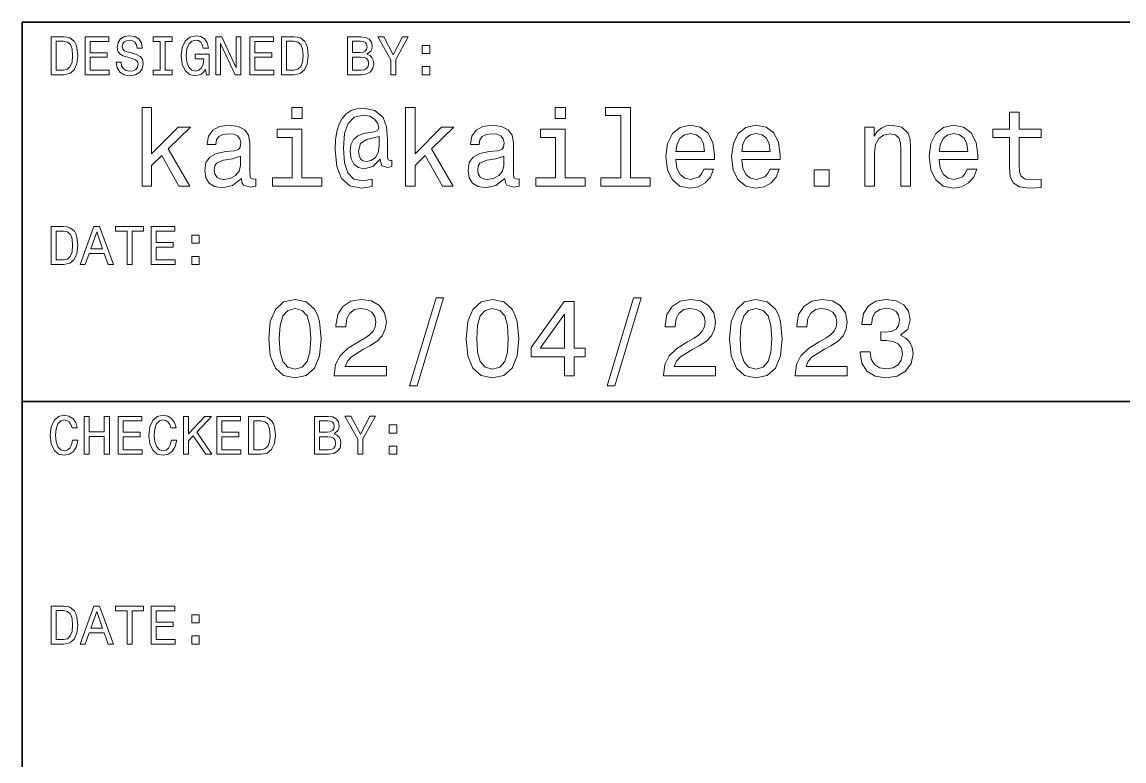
# Model space of a CAD drawing. Extents: x 0 to 350, y 0 to 600.
# Drawn here: x 140 to 183.55, y 50.8 to 80 of the extents above; entities that cross this region are included whole.
import ezdxf

# ---------------------------------------------------------------- set-up
doc = ezdxf.new("R2010")
doc.units = 0

msp = doc.modelspace()

# ---------------------------------------------------------------- linework, layer by layer
at = {"color": 7, "lineweight": 35}
for p, q in [((140, 20), (140, 80)), ((140, 80), (330, 80)), ((140, 65), (185, 65))]:
    msp.add_line(p, q, dxfattribs=at)
at = {"color": 7, "lineweight": 13}
for points in [[(141.648422, 79.418587), (141.149139, 79.418587), (141.149139, 77.918587), (141.648422, 77.918587), (141.884003, 77.966141), (142.059082, 78.110947), (142.167145, 78.346542), (142.206055, 78.668587), (142.171463, 78.997116), (142.128235, 79.126801), (142.067719, 79.230545), (141.892654, 79.371033), (141.778091, 79.405617)], [(142.497833, 77.918587), (143.448853, 77.918587), (143.448853, 78.100143), (142.696686, 78.100143), (142.696686, 78.60807), (143.366714, 78.60807), (143.366714, 78.78746), (142.696686, 78.78746), (142.696686, 79.23703), (143.431549, 79.23703), (143.431549, 79.418587), (142.497833, 79.418587)], [(143.911377, 78.413544), (143.714691, 78.413544), (143.757919, 78.184441), (143.865997, 78.015846), (144.032425, 77.914261), (144.257202, 77.877518), (144.479828, 77.912102), (144.646255, 78.007202), (144.752167, 78.156342), (144.791061, 78.353027), (144.758652, 78.530258), (144.667862, 78.644814), (144.520889, 78.720459), (144.324203, 78.776657), (144.155624, 78.817719), (144.045395, 78.865273), (143.982712, 78.934441), (143.963257, 79.042503), (143.982712, 79.139771), (144.03891, 79.213257), (144.125366, 79.26297), (144.244232, 79.280258), (144.36528, 79.258644), (144.460373, 79.200287), (144.523056, 79.103027), (144.553314, 78.971184), (144.75, 78.971184), (144.75, 78.975502), (144.715424, 79.178673), (144.613831, 79.329971), (144.453888, 79.425072), (144.237747, 79.457489), (144.043228, 79.425072), (143.891937, 79.33429), (143.794662, 79.193802), (143.760086, 79.012245), (143.788177, 78.850143), (143.870316, 78.739914), (144, 78.666428), (144.177231, 78.610229), (144.35231, 78.560516), (144.484146, 78.51297), (144.564117, 78.443802), (144.592224, 78.331413), (144.566284, 78.216858), (144.499283, 78.130402), (144.39769, 78.07637), (144.265854, 78.059074), (144.118881, 78.082855), (144.006485, 78.152016), (143.935165, 78.264404)], [(145.454605, 78.100143), (145.177948, 78.100143), (145.177948, 77.918587), (145.930115, 77.918587), (145.930115, 78.100143), (145.653458, 78.100143), (145.653458, 79.23703), (145.930115, 79.23703), (145.930115, 79.418587), (145.177948, 79.418587), (145.177948, 79.23703), (145.454605, 79.23703)], [(147.250717, 78.119598), (147.28746, 77.918587), (147.395538, 77.918587), (147.395538, 78.729103), (146.848709, 78.729103), (146.848709, 78.545387), (147.185883, 78.545387), (147.185883, 78.532417), (147.159943, 78.333572), (147.090775, 78.1866), (146.984863, 78.093658), (146.853027, 78.0634), (146.706055, 78.102303), (146.591492, 78.219017), (146.518005, 78.411385), (146.492081, 78.675072), (146.515854, 78.9366), (146.58934, 79.12896), (146.706055, 79.245674), (146.863831, 79.286743), (146.971909, 79.265129), (147.060516, 79.204613), (147.125366, 79.103027), (147.162109, 78.966858), (147.376083, 78.966858), (147.319885, 79.174347), (147.213974, 79.329971), (147.064835, 79.425072), (146.876801, 79.459656), (146.630402, 79.405617), (146.444519, 79.247841), (146.325653, 78.999275), (146.284576, 78.668587), (146.325653, 78.335732), (146.444519, 78.087173), (146.619598, 77.92939), (146.840057, 77.877518), (146.963257, 77.894814), (147.073486, 77.938042), (147.168594, 78.013687)], [(147.663544, 77.918587), (147.842941, 77.918587), (147.842941, 79.148415), (148.417862, 77.918587), (148.649139, 77.918587), (148.649139, 79.418587), (148.467575, 79.418587), (148.467575, 78.188759), (147.899139, 79.418587), (147.663544, 79.418587)], [(149.003601, 77.918587), (149.954605, 77.918587), (149.954605, 78.100143), (149.202454, 78.100143), (149.202454, 78.60807), (149.872482, 78.60807), (149.872482, 78.78746), (149.202454, 78.78746), (149.202454, 79.23703), (149.937317, 79.23703), (149.937317, 79.418587), (149.003601, 79.418587)], [(150.756485, 79.418587), (150.257202, 79.418587), (150.257202, 77.918587), (150.756485, 77.918587), (150.992081, 77.966141), (151.167145, 78.110947), (151.275223, 78.346542), (151.314117, 78.668587), (151.279541, 78.997116), (151.236313, 79.126801), (151.175797, 79.230545), (151.000717, 79.371033), (150.886169, 79.405617)], [(153.631119, 78.729103), (153.782425, 78.854469), (153.82132, 78.938759), (153.83429, 79.042503), (153.806198, 79.204613), (153.721909, 79.321327), (153.585739, 79.392647), (153.395538, 79.418587), (152.861679, 79.418587), (152.861679, 77.918587), (153.425797, 77.918587), (153.626801, 77.948845), (153.77594, 78.03746), (153.868881, 78.177956), (153.901306, 78.368156), (153.881851, 78.495674), (153.829971, 78.601585), (153.745682, 78.67939)], [(154.77449, 77.918587), (154.77449, 78.525932), (155.267288, 79.420746), (155.042511, 79.420746), (154.672913, 78.709656), (154.298996, 79.420746), (154.059082, 79.420746), (154.573486, 78.51297), (154.573486, 77.918587)], [(141.633286, 79.239189), (141.797546, 79.206772), (141.909943, 79.107346), (141.976944, 78.930115), (141.998566, 78.668587), (141.974777, 78.415703), (141.907776, 78.238472), (141.793228, 78.132561), (141.633286, 78.097984), (141.350143, 78.097984), (141.350143, 79.239189)], [(150.741348, 79.239189), (150.905624, 79.206772), (151.018005, 79.107346), (151.085022, 78.930115), (151.106628, 78.668587), (151.082855, 78.415703), (151.015854, 78.238472), (150.901291, 78.132561), (150.741348, 78.097984), (150.458221, 78.097984), (150.458221, 79.239189)], [(153.354462, 78.796112), (153.060516, 78.796112), (153.060516, 79.239189), (153.371765, 79.239189), (153.48848, 79.226227), (153.570602, 79.187317), (153.620316, 79.120316), (153.637604, 79.020889), (153.618164, 78.921471), (153.566284, 78.852303), (153.477661, 78.809074)], [(155.814117, 78.757202), (156.112396, 78.757202), (156.112396, 79.079247), (155.814117, 79.079247)], [(153.402023, 78.097984), (153.060516, 78.097984), (153.060516, 78.614555), (153.382568, 78.614555), (153.518738, 78.599426), (153.615997, 78.554031), (153.674347, 78.476227), (153.693802, 78.363831), (153.674347, 78.244957), (153.620316, 78.162827), (153.529541, 78.113113)], [(155.814117, 77.918587), (156.112396, 77.918587), (156.112396, 78.240631), (155.814117, 78.240631)], [(144.742065, 73.520172), (145.122482, 73.520172), (145.122482, 74.337173), (145.520172, 74.721901), (146.203171, 73.520172), (146.631119, 73.520172), (145.779541, 74.985588), (146.65274, 75.841499), (146.172913, 75.841499), (145.122482, 74.795387), (145.122482, 76.623917), (144.742065, 76.623917)], [(151.070602, 76.623917), (150.668579, 76.623917), (150.668579, 76.191643), (151.070602, 76.191643)], [(154.619598, 74.285301), (154.619598, 74.536026), (154.55043, 74.523056), (154.468292, 74.553314), (154.442368, 74.644089), (154.442368, 75.353027), (154.407776, 75.854469), (154.269455, 76.226227), (153.945251, 76.502884), (153.491348, 76.602303), (153.227661, 76.57637), (153.002884, 76.498558), (152.80835, 76.368874), (152.65274, 76.187317), (152.531693, 75.958214), (152.445236, 75.677231), (152.393372, 75.340057), (152.376083, 74.959656), (152.4366, 74.289627), (152.631119, 73.814117), (152.955322, 73.528816), (153.417862, 73.438042), (153.841492, 73.507202), (153.841492, 73.792503), (153.469742, 73.723343), (153.110947, 73.796829), (152.873199, 74.034584), (152.743515, 74.4366), (152.704605, 75.020172), (152.747833, 75.590775), (152.894806, 75.997116), (153.132568, 76.243515), (153.478378, 76.325645), (153.742065, 76.278099), (153.9366, 76.165703), (154.057632, 75.997116), (154.100861, 75.802589), (154.053314, 75.707489), (153.92363, 75.664261), (153.5, 75.599426), (153.266571, 75.504318), (153.097977, 75.357346), (152.99855, 75.154175), (152.968292, 74.886169), (153.007202, 74.596542), (153.115265, 74.380402), (153.292511, 74.246399), (153.52594, 74.203171), (153.867432, 74.293945), (154.157059, 74.579247), (154.157059, 74.553314), (154.226227, 74.324203), (154.463974, 74.255043)], [(155.151291, 73.520172), (155.531693, 73.520172), (155.531693, 74.337173), (155.929398, 74.721901), (156.612396, 73.520172), (157.040344, 73.520172), (156.188751, 74.985588), (157.061951, 75.841499), (156.582123, 75.841499), (155.531693, 74.795387), (155.531693, 76.623917), (155.151291, 76.623917)], [(161.479828, 76.623917), (161.077805, 76.623917), (161.077805, 76.191643), (161.479828, 76.191643)], [(163.662827, 76.304031), (163.662827, 73.840057), (162.880402, 73.840057), (162.880402, 73.520172), (164.82132, 73.520172), (164.82132, 73.840057), (164.043228, 73.840057), (164.043228, 76.623917), (163.066284, 76.623917), (163.066284, 76.304031)], [(179.030258, 75.439484), (179.030258, 74.276657), (179.056198, 73.900574), (179.177231, 73.641212), (179.419312, 73.489914), (179.829971, 73.438042), (180.279541, 73.459656), (180.279541, 73.788185), (179.951019, 73.762245), (179.65274, 73.796829), (179.492798, 73.9049), (179.42363, 74.086456), (179.41066, 74.341499), (179.41066, 75.439484), (180.279541, 75.439484), (180.279541, 75.763687), (179.41066, 75.763687), (179.41066, 76.44236), (179.030258, 76.44236), (179.030258, 75.763687), (178.373199, 75.763687), (178.373199, 75.439484)], [(148.671463, 73.822769), (148.671463, 73.809799), (148.693085, 73.662827), (148.757919, 73.559074), (149.030258, 73.476944), (149.242065, 73.511528), (149.242065, 73.805473), (149.151291, 73.792503), (149.030258, 73.848701), (149.008636, 74.021614), (149.008636, 75.223343), (148.956772, 75.530258), (148.805481, 75.746399), (148.541779, 75.876083), (148.170029, 75.92363), (147.806915, 75.871758), (147.53891, 75.724785), (147.370316, 75.495674), (147.314117, 75.193085), (147.314117, 75.167145), (147.655624, 75.167145), (147.685883, 75.348701), (147.780975, 75.478386), (147.9366, 75.556198), (148.157059, 75.586456), (148.368881, 75.564842), (148.520172, 75.5), (148.610947, 75.387604), (148.641205, 75.231987), (148.623917, 75.05043), (148.554749, 74.959656), (148.381836, 74.916428), (148.057632, 74.881844), (147.685883, 74.804031), (147.422195, 74.665703), (147.266571, 74.44957), (147.219025, 74.129684), (147.262253, 73.844383), (147.396255, 73.632561), (147.612396, 73.498558), (147.91066, 73.451012), (148.312683, 73.541786)], [(159.080688, 73.822769), (159.080688, 73.809799), (159.10231, 73.662827), (159.167145, 73.559074), (159.439484, 73.476944), (159.651291, 73.511528), (159.651291, 73.805473), (159.560516, 73.792503), (159.439484, 73.848701), (159.417862, 74.021614), (159.417862, 75.223343), (159.365997, 75.530258), (159.214691, 75.746399), (158.951004, 75.876083), (158.579254, 75.92363), (158.216141, 75.871758), (157.94812, 75.724785), (157.779541, 75.495674), (157.723343, 75.193085), (157.723343, 75.167145), (158.064835, 75.167145), (158.095093, 75.348701), (158.190201, 75.478386), (158.345825, 75.556198), (158.566284, 75.586456), (158.778091, 75.564842), (158.929398, 75.5), (159.020172, 75.387604), (159.05043, 75.231987), (159.033142, 75.05043), (158.963974, 74.959656), (158.791061, 74.916428), (158.466858, 74.881844), (158.095093, 74.804031), (157.831406, 74.665703), (157.675797, 74.44957), (157.628235, 74.129684), (157.671463, 73.844383), (157.805481, 73.632561), (158.021606, 73.498558), (158.319885, 73.451012), (158.721893, 73.541786)], [(165.841492, 74.570602), (167.363113, 74.570602), (167.367432, 74.747841), (167.298264, 75.244957), (167.108063, 75.616714), (166.805481, 75.841499), (166.403458, 75.92363), (166.010086, 75.837173), (165.707489, 75.5951), (165.51297, 75.201729), (165.443802, 74.682999), (165.508636, 74.151299), (165.703171, 73.762245), (166.001434, 73.520172), (166.390488, 73.438042), (166.727661, 73.494232), (167.004318, 73.641212), (167.207489, 73.874641), (167.324203, 74.185875), (166.94812, 74.185875), (166.870316, 74.01297), (166.757919, 73.883286), (166.438034, 73.779541), (166.191635, 73.827087), (166.005768, 73.978386), (165.88472, 74.224785), (165.841492, 74.557632)], [(168.443802, 74.570602), (169.965424, 74.570602), (169.969742, 74.747841), (169.900574, 75.244957), (169.710373, 75.616714), (169.407776, 75.841499), (169.005768, 75.92363), (168.612396, 75.837173), (168.309799, 75.5951), (168.11528, 75.201729), (168.046112, 74.682999), (168.110947, 74.151299), (168.305481, 73.762245), (168.603745, 73.520172), (168.992798, 73.438042), (169.329971, 73.494232), (169.606628, 73.641212), (169.809799, 73.874641), (169.926514, 74.185875), (169.55043, 74.185875), (169.472626, 74.01297), (169.360229, 73.883286), (169.040344, 73.779541), (168.793945, 73.827087), (168.608063, 73.978386), (168.48703, 74.224785), (168.443802, 74.557632)], [(173.315567, 73.520172), (173.695969, 73.520172), (173.695969, 74.860229), (173.734879, 75.167145), (173.860229, 75.39193), (174.054749, 75.530258), (174.314117, 75.58213), (174.521622, 75.538902), (174.651306, 75.422188), (174.716141, 75.227661), (174.737762, 74.9683), (174.737762, 73.520172), (175.118164, 73.520172), (175.118164, 75.046112), (175.100861, 75.353027), (175.023056, 75.60807), (174.768005, 75.841499), (174.370316, 75.92363), (174.149857, 75.893372), (173.963974, 75.811241), (173.804031, 75.672913), (173.67868, 75.48703), (173.67868, 75.841499), (173.315567, 75.841499)], [(176.250717, 74.570602), (177.772339, 74.570602), (177.776657, 74.747841), (177.707489, 75.244957), (177.517288, 75.616714), (177.214691, 75.841499), (176.812683, 75.92363), (176.419312, 75.837173), (176.116714, 75.5951), (175.922195, 75.201729), (175.853027, 74.682999), (175.917877, 74.151299), (176.112396, 73.762245), (176.41066, 73.520172), (176.799713, 73.438042), (177.136887, 73.494232), (177.413544, 73.641212), (177.616714, 73.874641), (177.733429, 74.185875), (177.357361, 74.185875), (177.279541, 74.01297), (177.167145, 73.883286), (176.84726, 73.779541), (176.600861, 73.827087), (176.414993, 73.978386), (176.293945, 74.224785), (176.250717, 74.557632)], [(151.057632, 73.840057), (151.057632, 75.763687), (150.080688, 75.763687), (150.080688, 75.439484), (150.677231, 75.439484), (150.677231, 73.840057), (149.899139, 73.840057), (149.899139, 73.520172), (151.844376, 73.520172), (151.844376, 73.840057)], [(154.118149, 75.102303), (154.074921, 74.83429), (153.966858, 74.644089), (153.802597, 74.527374), (153.608063, 74.492798), (153.47406, 74.514412), (153.378967, 74.592216), (153.318436, 74.721901), (153.301147, 74.903458), (153.374634, 75.201729), (153.625366, 75.357346), (154.118149, 75.478386)], [(161.466858, 73.840057), (161.466858, 75.763687), (160.489914, 75.763687), (160.489914, 75.439484), (161.086456, 75.439484), (161.086456, 73.840057), (160.30835, 73.840057), (160.30835, 73.520172), (162.253601, 73.520172), (162.253601, 73.840057)], [(165.841492, 74.890488), (165.889053, 75.188759), (166.005768, 75.409218), (166.182999, 75.543228), (166.416428, 75.590775), (166.645538, 75.543228), (166.822769, 75.409218), (166.930832, 75.188759), (166.969742, 74.890488)], [(168.443802, 74.890488), (168.491348, 75.188759), (168.608063, 75.409218), (168.785309, 75.543228), (169.018738, 75.590775), (169.247833, 75.543228), (169.425079, 75.409218), (169.533142, 75.188759), (169.572052, 74.890488)], [(176.250717, 74.890488), (176.298279, 75.188759), (176.414993, 75.409218), (176.592224, 75.543228), (176.825653, 75.590775), (177.054749, 75.543228), (177.231995, 75.409218), (177.340057, 75.188759), (177.378967, 74.890488)], [(148.628235, 74.332855), (148.57637, 74.10807), (148.438034, 73.935158), (148.230545, 73.822769), (147.975494, 73.783859), (147.811234, 73.805473), (147.694519, 73.874641), (147.621033, 73.995674), (147.599426, 74.164261), (147.616714, 74.315559), (147.685883, 74.42363), (147.96254, 74.54467), (148.312683, 74.596542), (148.628235, 74.700287)], [(159.03746, 74.332855), (158.985596, 74.10807), (158.84726, 73.935158), (158.639771, 73.822769), (158.38472, 73.783859), (158.220459, 73.805473), (158.103745, 73.874641), (158.030258, 73.995674), (158.008636, 74.164261), (158.02594, 74.315559), (158.095093, 74.42363), (158.37175, 74.54467), (158.721893, 74.596542), (159.03746, 74.700287)], [(171.309799, 73.520172), (171.906342, 73.520172), (171.906342, 74.164261), (171.309799, 74.164261)], [(141.648422, 71.918587), (141.149139, 71.918587), (141.149139, 70.418587), (141.648422, 70.418587), (141.884003, 70.466141), (142.059082, 70.610947), (142.167145, 70.846542), (142.206055, 71.168587), (142.171463, 71.497116), (142.128235, 71.626801), (142.067719, 71.730545), (141.892654, 71.871033), (141.778091, 71.905617)], [(142.294662, 70.418587), (142.493515, 70.418587), (142.651291, 70.859512), (143.25, 70.859512), (143.407776, 70.418587), (143.610947, 70.418587), (143.061966, 71.920746), (142.841492, 71.920746)], [(144.153458, 70.418587), (144.35231, 70.418587), (144.35231, 71.73703), (144.806198, 71.73703), (144.806198, 71.918587), (143.697403, 71.918587), (143.697403, 71.73703), (144.153458, 71.73703)], [(145.100143, 70.418587), (146.051147, 70.418587), (146.051147, 70.600143), (145.298996, 70.600143), (145.298996, 71.10807), (145.969025, 71.10807), (145.969025, 71.28746), (145.298996, 71.28746), (145.298996, 71.73703), (146.033859, 71.73703), (146.033859, 71.918587), (145.100143, 71.918587)], [(141.633286, 71.739189), (141.797546, 71.706772), (141.909943, 71.607346), (141.976944, 71.430115), (141.998566, 71.168587), (141.974777, 70.915703), (141.907776, 70.738472), (141.793228, 70.632561), (141.633286, 70.597984), (141.350143, 70.597984), (141.350143, 71.739189)], [(142.720459, 71.043228), (142.951736, 71.704613), (143.182999, 71.043228)], [(146.706055, 71.257202), (147.004318, 71.257202), (147.004318, 71.579247), (146.706055, 71.579247)], [(146.706055, 70.418587), (147.004318, 70.418587), (147.004318, 70.740631), (146.706055, 70.740631)], [(149.747833, 67.485588), (149.812668, 66.806915), (150.015839, 66.322769), (150.340042, 66.028816), (150.789612, 65.933716), (151.234863, 66.028816), (151.559067, 66.322769), (151.757919, 66.806915), (151.827087, 67.485588), (151.757919, 68.159943), (151.675781, 68.427956), (151.559067, 68.648415), (151.234863, 68.94236), (150.789612, 69.041786), (150.340042, 68.94236), (150.015839, 68.644089), (149.812668, 68.159943)], [(152.337173, 66.020172), (154.399124, 66.020172), (154.399124, 66.39193), (152.76944, 66.39193), (152.860229, 66.5951), (153.015839, 66.763687), (153.495667, 67.070602), (153.750717, 67.200287), (154.036011, 67.386169), (154.239182, 67.602303), (154.355896, 67.857346), (154.399124, 68.146973), (154.325638, 68.510086), (154.122467, 68.795387), (153.811234, 68.976944), (153.40921, 69.041786), (152.994232, 68.9683), (152.678665, 68.765129), (152.475494, 68.440918), (152.406326, 68.01297), (152.406326, 67.952446), (152.799698, 67.952446), (152.799698, 67.98703), (152.838608, 68.280975), (152.955322, 68.497116), (153.141205, 68.635445), (153.387604, 68.682999), (153.638321, 68.639771), (153.824203, 68.5317), (153.945236, 68.363113), (153.988464, 68.151299), (153.958206, 67.952446), (153.876068, 67.783859), (153.737747, 67.636887), (153.547546, 67.507202), (153.292496, 67.368874), (152.868866, 67.100861), (152.570602, 66.815559), (152.393356, 66.469742), (152.337173, 66.033142)], [(155.31987, 65.618156), (155.618149, 65.618156), (156.664261, 69.102303), (156.361664, 69.102303)], [(157.554749, 67.485588), (157.619583, 66.806915), (157.822754, 66.322769), (158.146973, 66.028816), (158.596527, 65.933716), (159.041779, 66.028816), (159.365982, 66.322769), (159.564835, 66.806915), (159.634003, 67.485588), (159.564835, 68.159943), (159.482697, 68.427956), (159.365982, 68.648415), (159.041779, 68.94236), (158.596527, 69.041786), (158.146973, 68.94236), (157.822754, 68.644089), (157.619583, 68.159943)], [(161.436584, 66.020172), (161.825638, 66.020172), (161.825638, 66.763687), (162.253601, 66.763687), (162.253601, 67.109512), (161.825638, 67.109512), (161.825638, 68.95533), (161.432266, 68.95533), (160.118149, 67.144089), (160.118149, 66.763687), (161.436584, 66.763687)], [(163.126801, 65.618156), (163.425064, 65.618156), (164.471176, 69.102303), (164.168579, 69.102303)], [(165.348694, 66.020172), (167.41066, 66.020172), (167.41066, 66.39193), (165.780975, 66.39193), (165.87175, 66.5951), (166.027374, 66.763687), (166.507202, 67.070602), (166.762238, 67.200287), (167.047546, 67.386169), (167.250717, 67.602303), (167.367432, 67.857346), (167.41066, 68.146973), (167.337173, 68.510086), (167.134003, 68.795387), (166.822754, 68.976944), (166.420746, 69.041786), (166.005753, 68.9683), (165.690186, 68.765129), (165.48703, 68.440918), (165.417862, 68.01297), (165.417862, 67.952446), (165.811234, 67.952446), (165.811234, 67.98703), (165.850128, 68.280975), (165.966858, 68.497116), (166.152725, 68.635445), (166.399124, 68.682999), (166.649841, 68.639771), (166.835724, 68.5317), (166.956757, 68.363113), (167, 68.151299), (166.969727, 67.952446), (166.887604, 67.783859), (166.749268, 67.636887), (166.559067, 67.507202), (166.304031, 67.368874), (165.880402, 67.100861), (165.582123, 66.815559), (165.404892, 66.469742), (165.348694, 66.033142)], [(167.963974, 67.485588), (168.028809, 66.806915), (168.231979, 66.322769), (168.556183, 66.028816), (169.005753, 65.933716), (169.451004, 66.028816), (169.775208, 66.322769), (169.97406, 66.806915), (170.043213, 67.485588), (169.97406, 68.159943), (169.891922, 68.427956), (169.775208, 68.648415), (169.451004, 68.94236), (169.005753, 69.041786), (168.556183, 68.94236), (168.231979, 68.644089), (168.028809, 68.159943)], [(170.553314, 66.020172), (172.615265, 66.020172), (172.615265, 66.39193), (170.98558, 66.39193), (171.076355, 66.5951), (171.231979, 66.763687), (171.711807, 67.070602), (171.966858, 67.200287), (172.252151, 67.386169), (172.455322, 67.602303), (172.572037, 67.857346), (172.615265, 68.146973), (172.541779, 68.510086), (172.338608, 68.795387), (172.027374, 68.976944), (171.625351, 69.041786), (171.210373, 68.9683), (170.894806, 68.765129), (170.691635, 68.440918), (170.622467, 68.01297), (170.622467, 67.952446), (171.015839, 67.952446), (171.015839, 67.98703), (171.054749, 68.280975), (171.171463, 68.497116), (171.357346, 68.635445), (171.603745, 68.682999), (171.854462, 68.639771), (172.040344, 68.5317), (172.161377, 68.363113), (172.204605, 68.151299), (172.174347, 67.952446), (172.092209, 67.783859), (171.953888, 67.636887), (171.763687, 67.507202), (171.508636, 67.368874), (171.085007, 67.100861), (170.786743, 66.815559), (170.609497, 66.469742), (170.553314, 66.033142)], [(173.121033, 66.962532), (173.121033, 66.932274), (173.190201, 66.517288), (173.393372, 66.206055), (173.713257, 66.007202), (174.136887, 65.933716), (174.586456, 66.007202), (174.92363, 66.197403), (175.139771, 66.5), (175.217575, 66.889046), (175.182983, 67.144089), (175.087891, 67.351585), (174.932266, 67.511528), (174.724777, 67.628242), (175.005753, 67.861671), (175.105179, 68.233429), (175.040344, 68.570602), (174.854462, 68.825645), (174.551865, 68.985588), (174.136887, 69.041786), (173.747833, 68.972626), (173.449554, 68.782417), (173.255035, 68.479828), (173.190201, 68.077812), (173.190201, 68.047546), (173.574921, 68.047546), (173.609497, 68.324203), (173.721893, 68.523056), (173.903458, 68.644089), (174.158493, 68.687317), (174.383286, 68.65274), (174.547546, 68.561958), (174.646973, 68.414986), (174.685867, 68.216141), (174.646973, 68.004318), (174.543228, 67.861671), (174.361664, 67.775215), (174.115265, 67.749275), (173.946686, 67.753601), (173.946686, 67.412102), (174.158493, 67.420746), (174.430832, 67.381844), (174.634003, 67.278099), (174.755035, 67.109512), (174.798264, 66.889046), (174.750717, 66.638329), (174.625351, 66.452446), (174.426514, 66.335732), (174.162811, 66.296829), (173.890488, 66.340057), (173.691635, 66.469742), (173.566284, 66.677231), (173.518723, 66.962532)], [(150.162811, 67.485588), (150.197403, 68.008644), (150.305466, 68.384727), (150.499985, 68.605186), (150.789612, 68.682999), (151.074921, 68.605186), (151.26944, 68.384727), (151.377518, 68.008644), (151.412094, 67.485588), (151.377518, 66.958214), (151.26944, 66.58213), (151.074921, 66.361671), (150.789612, 66.288185), (150.499985, 66.361671), (150.305466, 66.58213), (150.197403, 66.958214)], [(157.969727, 67.485588), (158.004318, 68.008644), (158.112381, 68.384727), (158.306915, 68.605186), (158.596527, 68.682999), (158.881836, 68.605186), (159.076355, 68.384727), (159.184433, 68.008644), (159.219009, 67.485588), (159.184433, 66.958214), (159.076355, 66.58213), (158.881836, 66.361671), (158.596527, 66.288185), (158.306915, 66.361671), (158.112381, 66.58213), (158.004318, 66.958214)], [(160.481262, 67.109512), (161.436584, 68.453888), (161.436584, 67.109512)], [(168.378952, 67.485588), (168.413544, 68.008644), (168.521606, 68.384727), (168.716125, 68.605186), (169.005753, 68.682999), (169.291061, 68.605186), (169.48558, 68.384727), (169.593658, 68.008644), (169.628235, 67.485588), (169.593658, 66.958214), (169.48558, 66.58213), (169.291061, 66.361671), (169.005753, 66.288185), (168.716125, 66.361671), (168.521606, 66.58213), (168.413544, 66.958214)], [(142.000717, 63.476223), (141.957489, 63.294666), (141.886169, 63.164986), (141.786743, 63.085014), (141.670029, 63.059078), (141.529541, 63.09798), (141.419312, 63.214695), (141.345825, 63.4049), (141.322052, 63.668587), (141.345825, 63.930115), (141.417145, 64.122475), (141.527374, 64.239189), (141.670029, 64.280258), (141.773773, 64.258644), (141.862396, 64.198128), (141.931549, 64.100861), (141.979111, 63.966858), (142.184433, 63.966858), (142.119598, 64.172188), (142.007202, 64.327812), (141.853745, 64.425072), (141.670029, 64.459656), (141.440918, 64.405617), (141.265854, 64.254318), (141.153458, 64.00576), (141.114548, 63.668587), (141.153458, 63.331409), (141.265854, 63.082851), (141.440918, 62.929394), (141.670029, 62.877522), (141.871033, 62.918587), (142.033142, 63.033138), (142.14769, 63.22118), (142.208206, 63.476223)], [(145.904175, 63.476223), (145.860947, 63.294666), (145.789627, 63.164986), (145.690201, 63.085014), (145.573486, 63.059078), (145.432999, 63.09798), (145.322769, 63.214695), (145.249283, 63.4049), (145.22551, 63.668587), (145.249283, 63.930115), (145.320602, 64.122475), (145.430832, 64.239189), (145.573486, 64.280258), (145.677231, 64.258644), (145.765854, 64.198128), (145.835022, 64.100861), (145.882568, 63.966858), (146.087891, 63.966858), (146.023056, 64.172188), (145.91066, 64.327812), (145.757202, 64.425072), (145.573486, 64.459656), (145.344376, 64.405617), (145.169312, 64.254318), (145.056915, 64.00576), (145.018005, 63.668587), (145.056915, 63.331409), (145.169312, 63.082851), (145.344376, 62.929394), (145.573486, 62.877522), (145.77449, 62.918587), (145.9366, 63.033138), (146.051147, 63.22118), (146.111679, 63.476223)], [(142.450287, 62.918587), (142.651291, 62.918587), (142.651291, 63.623199), (143.252167, 63.623199), (143.252167, 62.918587), (143.451004, 62.918587), (143.451004, 64.418587), (143.252167, 64.418587), (143.252167, 63.806915), (142.651291, 63.806915), (142.651291, 64.418587), (142.450287, 64.418587)], [(143.798996, 62.918587), (144.75, 62.918587), (144.75, 63.100143), (143.997833, 63.100143), (143.997833, 63.608067), (144.667862, 63.608067), (144.667862, 63.787464), (143.997833, 63.787464), (143.997833, 64.23703), (144.732712, 64.23703), (144.732712, 64.418587), (143.798996, 64.418587)], [(146.386169, 62.918587), (146.585022, 62.918587), (146.585022, 63.45245), (146.762253, 63.642651), (147.265854, 62.918587), (147.507919, 62.918587), (146.90274, 63.787464), (147.490631, 64.418587), (147.226944, 64.418587), (146.585022, 63.724781), (146.585022, 64.418587), (146.386169, 64.418587)], [(147.702454, 62.918587), (148.653458, 62.918587), (148.653458, 63.100143), (147.901291, 63.100143), (147.901291, 63.608067), (148.57132, 63.608067), (148.57132, 63.787464), (147.901291, 63.787464), (147.901291, 64.23703), (148.636169, 64.23703), (148.636169, 64.418587), (147.702454, 64.418587)], [(149.455338, 64.418587), (148.956055, 64.418587), (148.956055, 62.918587), (149.455338, 62.918587), (149.690918, 62.966137), (149.865997, 63.11095), (149.97406, 63.346542), (150.01297, 63.668587), (149.978394, 63.997116), (149.935165, 64.126801), (149.874634, 64.230545), (149.69957, 64.371033), (149.585022, 64.405617)], [(149.440201, 64.239189), (149.604462, 64.206772), (149.716858, 64.107346), (149.783859, 63.930115), (149.805481, 63.668587), (149.781708, 63.415707), (149.714691, 63.238472), (149.600143, 63.132565), (149.440201, 63.09798), (149.157059, 63.09798), (149.157059, 64.239189)], [(152.329971, 63.729107), (152.481262, 63.854465), (152.520172, 63.938759), (152.533142, 64.042503), (152.505051, 64.204613), (152.420746, 64.321327), (152.284576, 64.392647), (152.094376, 64.418587), (151.560516, 64.418587), (151.560516, 62.918587), (152.124634, 62.918587), (152.325653, 62.948845), (152.474792, 63.037464), (152.567719, 63.177952), (152.600143, 63.368153), (152.580688, 63.495678), (152.528824, 63.601585), (152.444519, 63.679394)], [(152.053314, 63.796108), (151.759369, 63.796108), (151.759369, 64.239189), (152.070602, 64.239189), (152.187317, 64.226227), (152.269455, 64.187317), (152.319168, 64.120316), (152.336456, 64.020889), (152.317001, 63.921467), (152.265137, 63.852303), (152.176514, 63.809078)], [(153.473343, 62.918587), (153.473343, 63.525936), (153.966141, 64.420746), (153.741364, 64.420746), (153.371765, 63.709652), (152.997833, 64.420746), (152.757919, 64.420746), (153.272339, 63.512966), (153.272339, 62.918587)], [(154.51297, 63.757202), (154.811249, 63.757202), (154.811249, 64.079247), (154.51297, 64.079247)], [(152.100861, 63.09798), (151.759369, 63.09798), (151.759369, 63.614552), (152.081421, 63.614552), (152.217575, 63.599422), (152.31485, 63.554035), (152.373199, 63.476223), (152.392654, 63.363831), (152.373199, 63.244957), (152.319168, 63.162823), (152.228394, 63.11311)], [(154.51297, 62.918587), (154.811249, 62.918587), (154.811249, 63.240631), (154.51297, 63.240631)], [(141.648422, 56.918587), (141.149139, 56.918587), (141.149139, 55.418587), (141.648422, 55.418587), (141.884003, 55.466137), (142.059082, 55.61095), (142.167145, 55.846542), (142.206055, 56.168587), (142.171463, 56.497116), (142.128235, 56.626801), (142.067719, 56.730545), (141.892654, 56.871037), (141.778091, 56.905617)], [(141.633286, 56.739193), (141.797546, 56.706772), (141.909943, 56.607349), (141.976944, 56.430115), (141.998566, 56.168587), (141.974777, 55.915707), (141.907776, 55.738472), (141.793228, 55.632565), (141.633286, 55.59798), (141.350143, 55.59798), (141.350143, 56.739193)], [(142.294662, 55.418587), (142.493515, 55.418587), (142.651291, 55.859509), (143.25, 55.859509), (143.407776, 55.418587), (143.610947, 55.418587), (143.061966, 56.92075), (142.841492, 56.92075)], [(142.720459, 56.043228), (142.951736, 56.704609), (143.182999, 56.043228)], [(144.153458, 55.418587), (144.35231, 55.418587), (144.35231, 56.73703), (144.806198, 56.73703), (144.806198, 56.918587), (143.697403, 56.918587), (143.697403, 56.73703), (144.153458, 56.73703)], [(145.100143, 55.418587), (146.051147, 55.418587), (146.051147, 55.600143), (145.298996, 55.600143), (145.298996, 56.108067), (145.969025, 56.108067), (145.969025, 56.287464), (145.298996, 56.287464), (145.298996, 56.73703), (146.033859, 56.73703), (146.033859, 56.918587), (145.100143, 56.918587)], [(146.706055, 56.257202), (147.004318, 56.257202), (147.004318, 56.57925), (146.706055, 56.57925)], [(146.706055, 55.418587), (147.004318, 55.418587), (147.004318, 55.740631), (146.706055, 55.740631)]]:
    msp.add_lwpolyline(points, close=True, dxfattribs=at)

doc.saveas('drawing.dxf')
